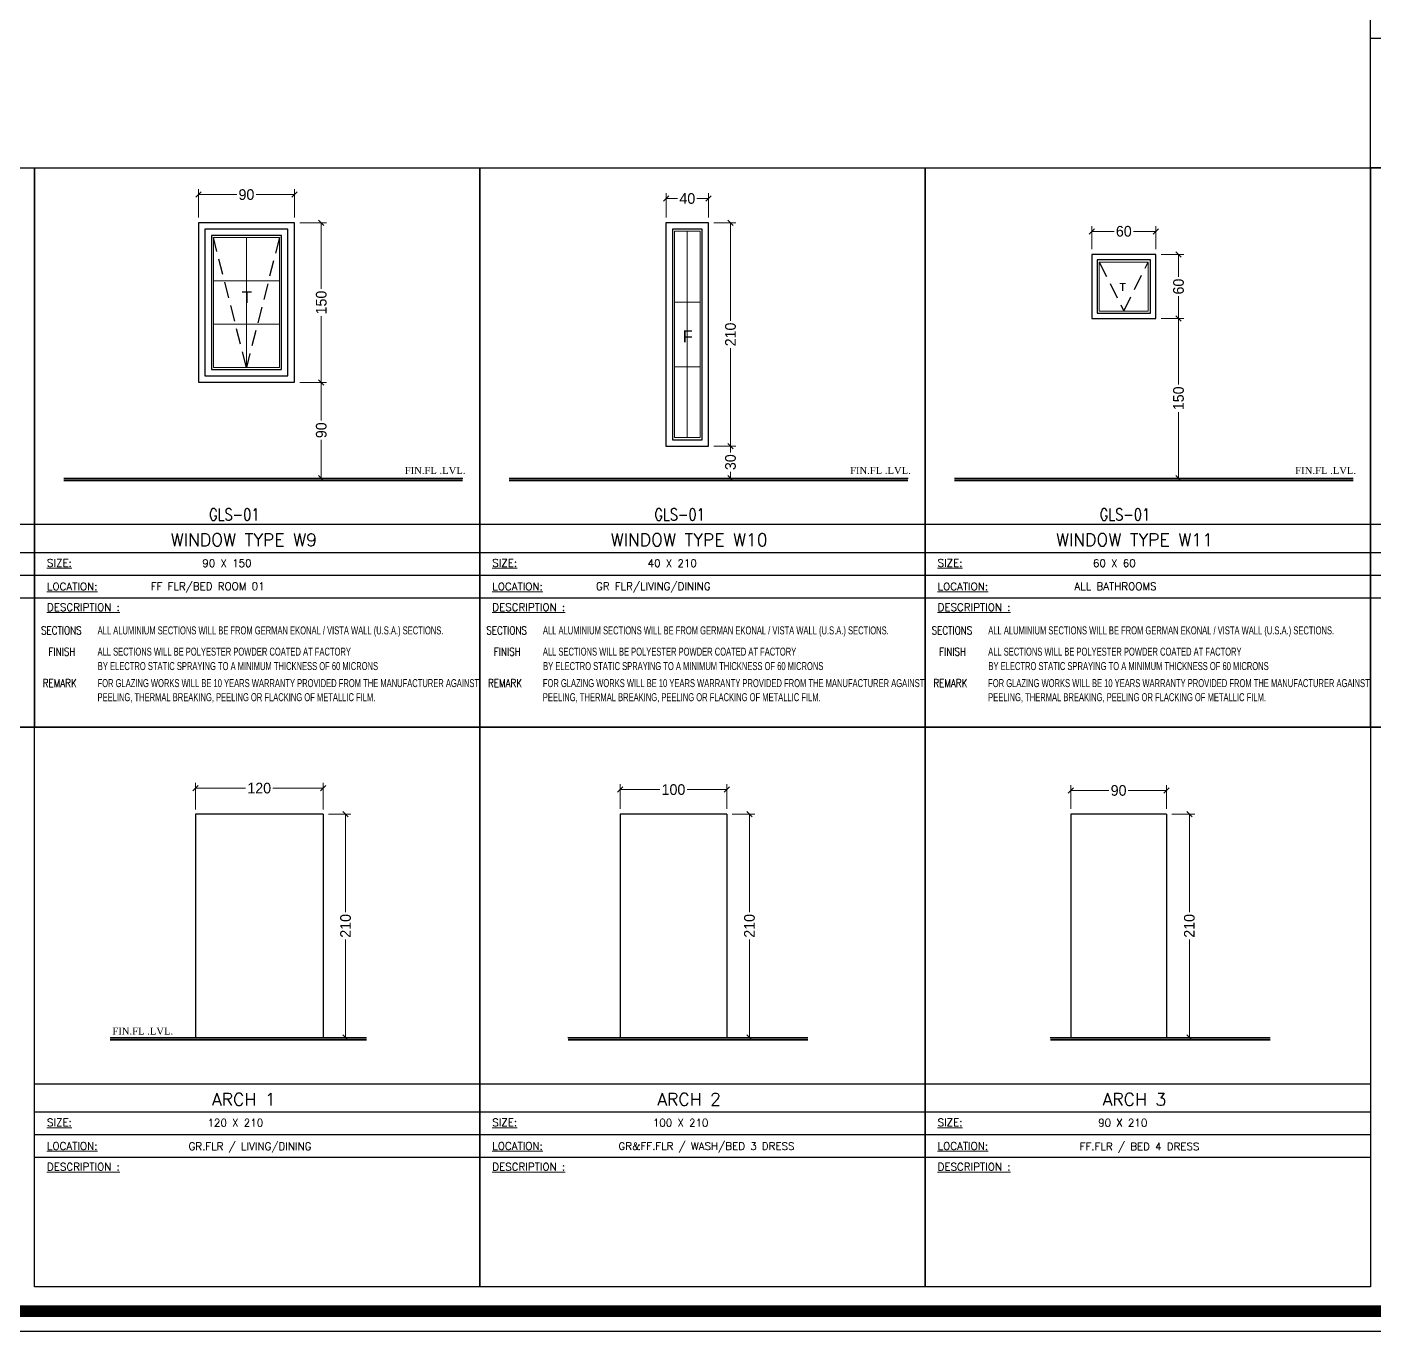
# Model space of a CAD drawing. Header units: centimetres. Extents: x 7997 to 116674, y 1017 to 13844.
# Drawn here: x 86532 to 87797, y 8333 to 9558 of the extents above; entities that cross this region are included whole.
import ezdxf
from ezdxf.enums import TextEntityAlignment as Align

# ---------------------------------------------------------------- set-up
doc = ezdxf.new("R2010")
doc.units = ezdxf.units.CM
doc.header["$LTSCALE"] = 200
doc.header["$PDMODE"] = 2
doc.linetypes.add('A-106-Typical Floor Plan$0$HIDDEN', pattern=[0.375, 0.25, -0.125])
for name, color, linetype in [('ARTIT2', 4, 'Continuous'), ('Border 100x200', 2, 'Continuous'), ('DIM', 11, 'Continuous'), ('S1 WINDOW', 7, 'Continuous'), ('STEP', 7, 'Continuous'), ('WIN', 6, 'Continuous')]:
    doc.layers.add(name, color=color, linetype=linetype)
for name, color, linetype, lineweight in [('D-DIM', 1, 'Continuous', 18), ('HA', 251, 'Continuous', 0), ('HAT', 8, 'Continuous', 9), ('INTERIOR DIM', 3, 'Continuous', 15), ('TEXT', 6, 'Continuous', 18), ('WALL', 3, 'Continuous', 25), ('WINDOWS', 25, 'Continuous', 13)]:
    doc.layers.add(name, color=color, linetype=linetype, lineweight=lineweight)
doc.styles.add('ROMANC', font='romanc')
doc.styles.add('RS7', font='arial.ttf', dxfattribs={"width": 0.7})
doc.styles.get("Standard").update_dxf_attribs({"font": 'arial.ttf'})
doc.styles.add('STYLE1', font='times.ttf')
doc.styles.add('T2', font='')
doc.styles.add('TITL3', font='romanc.shx', dxfattribs={"width": 0.9})
doc.styles.get('T2').set_extended_font_data('Elisia')
doc.dimstyles.new('NORMAL-1', dxfattribs={"dimtxt": 10, "dimasz": 5, "dimexe": 5, "dimexo": 5, "dimgap": 1, "dimtad": 0, "dimdec": 0, "dimdsep": 46, "dimtxsty": 'T2', "dimblk1": 'OBLIQUE', "dimblk2": 'OBLIQUE', "dimsah": 1, "dimcen": 0.09, "dimclrd": 4, "dimclre": 4, "dimclrt": 6, "dimadec": 0, "dimazin": 0, "dimtfac": 1, "dimtdec": 0, "dimtofl": 0, "dimtmove": 1, "dimatfit": 3, "dimldrblk": 'OPEN30', "dimfxl": 0, "dimtolj": 1, "dimtzin": 0, "dimlwd": 5, "dimlwe": 5, "dimarcsym": 0})

# ---------------------------------------------------------------- blocks, each defined once
blk = doc.blocks.new('_OBLIQUE')
at = {"color": 0, "linetype": 'ByBlock'}
blk.add_line((-0.5, -0.5), (0.5, 0.5), dxfattribs=at)
blk = doc.blocks.new('*D655')
at = {"layer": 'Defpoints', "color": 0, "transparency": 16777216}
for p in [(86809.9, 8818.3), (86831, 8818.3), (86809.9, 8608.3)]:
    blk.add_point(p, dxfattribs=at)
at = {"layer": 'WALL', "color": 4, "lineweight": 5, "transparency": 16777216}
for p, q in [((86814.9, 8818.3), (86836, 8818.3)), ((86831, 8818.3), (86831, 8726.2)), ((86831, 8608.3), (86831, 8700.4)), ((86814.9, 8608.3), (86836, 8608.3))]:
    blk.add_line(p, q, dxfattribs=at)
at = {"layer": 'WALL', "color": 4, "lineweight": 5, "transparency": 16777216, "xscale": 5, "yscale": 5, "zscale": 5}
for p, rotation in [((86831, 8818.3), 90), ((86831, 8608.3), 270)]:
    blk.add_blockref('_OBLIQUE', p, dxfattribs=dict(at, rotation=rotation))
at = {"layer": 'WALL', "color": 6, "transparency": 16777216, "insert": (86831, 8713.3), "char_height": 10, "attachment_point": 5, "rotation": 90, "style": 'T2'}
blk.add_mtext('\\A1;210', dxfattribs=at)
blk = doc.blocks.new('_Open30')
at = {"color": 0, "linetype": 'ByBlock', "lineweight": -2}
for p, q in [((-1, 0.27), (0, 0)), ((0, 0), (-1, -0.27)), ((0, 0), (-1, 0))]:
    blk.add_line(p, q, dxfattribs=at)
blk = doc.blocks.new('*D656')
at = {"layer": 'Defpoints', "color": 0, "transparency": 16777216}
for p in [(86689.9, 8842.7), (86689.9, 8817.6), (86809.9, 8817.6)]:
    blk.add_point(p, dxfattribs=at)
at = {"layer": 'WALL', "color": 4, "lineweight": 5, "transparency": 16777216}
for p, q in [((86689.9, 8822.6), (86689.9, 8847.7)), ((86809.9, 8822.6), (86809.9, 8847.7)), ((86689.9, 8842.7), (86737, 8842.7)), ((86809.9, 8842.7), (86762.8, 8842.7))]:
    blk.add_line(p, q, dxfattribs=at)
at = {"layer": 'WALL', "color": 4, "lineweight": 5, "transparency": 16777216, "xscale": 5, "yscale": 5, "zscale": 5, "rotation": 180}
blk.add_blockref('_OBLIQUE', (86689.9, 8842.7), dxfattribs=at)
at = {"layer": 'WALL', "color": 4, "lineweight": 5, "transparency": 16777216, "xscale": 5, "yscale": 5, "zscale": 5}
blk.add_blockref('_OBLIQUE', (86809.9, 8842.7), dxfattribs=at)
at = {"layer": 'WALL', "color": 6, "transparency": 16777216, "insert": (86749.9, 8842.7), "char_height": 10, "attachment_point": 5, "style": 'T2'}
blk.add_mtext('\\A1;120', dxfattribs=at)
blk = doc.blocks.new('*D657')
at = {"layer": 'Defpoints', "color": 0, "transparency": 16777216}
for p in [(87189, 8818.3), (87189, 8608.3), (87210.4, 8608.3)]:
    blk.add_point(p, dxfattribs=at)
at = {"layer": 'WALL', "color": 4, "lineweight": 5, "transparency": 16777216}
for p, q in [((87194, 8818.3), (87215.4, 8818.3)), ((87210.4, 8818.3), (87210.4, 8726.2)), ((87210.4, 8608.3), (87210.4, 8700.4)), ((87194, 8608.3), (87215.4, 8608.3))]:
    blk.add_line(p, q, dxfattribs=at)
at = {"layer": 'WALL', "color": 4, "lineweight": 5, "transparency": 16777216, "xscale": 5, "yscale": 5, "zscale": 5}
for p, rotation in [((87210.4, 8818.3), 90), ((87210.4, 8608.3), 270)]:
    blk.add_blockref('_OBLIQUE', p, dxfattribs=dict(at, rotation=rotation))
at = {"layer": 'WALL', "color": 6, "transparency": 16777216, "insert": (87210.4, 8713.3), "char_height": 10, "attachment_point": 5, "rotation": 90, "style": 'T2'}
blk.add_mtext('\\A1;210', dxfattribs=at)
blk = doc.blocks.new('*D658')
at = {"layer": 'Defpoints', "color": 0, "transparency": 16777216}
for p in [(87089, 8841.3), (87089, 8818.3), (87189, 8818.3)]:
    blk.add_point(p, dxfattribs=at)
at = {"layer": 'WALL', "color": 4, "lineweight": 5, "transparency": 16777216}
for p, q in [((87089, 8823.3), (87089, 8846.3)), ((87189, 8823.3), (87189, 8846.3)), ((87089, 8841.3), (87126.1, 8841.3)), ((87189, 8841.3), (87151.9, 8841.3))]:
    blk.add_line(p, q, dxfattribs=at)
at = {"layer": 'WALL', "color": 4, "lineweight": 5, "transparency": 16777216, "xscale": 5, "yscale": 5, "zscale": 5, "rotation": 180}
blk.add_blockref('_OBLIQUE', (87089, 8841.3), dxfattribs=at)
at = {"layer": 'WALL', "color": 4, "lineweight": 5, "transparency": 16777216, "xscale": 5, "yscale": 5, "zscale": 5}
blk.add_blockref('_OBLIQUE', (87189, 8841.3), dxfattribs=at)
at = {"layer": 'WALL', "color": 6, "transparency": 16777216, "insert": (87139, 8841.3), "char_height": 10, "attachment_point": 5, "style": 'T2'}
blk.add_mtext('\\A1;100', dxfattribs=at)
blk = doc.blocks.new('*D659')
at = {"layer": 'Defpoints', "color": 0, "transparency": 16777216}
for p in [(87602.1, 8818.3), (87602.1, 8608.3), (87623.6, 8608.3)]:
    blk.add_point(p, dxfattribs=at)
at = {"layer": 'WALL', "color": 4, "lineweight": 5, "transparency": 16777216}
for p, q in [((87607.1, 8818.3), (87628.6, 8818.3)), ((87623.6, 8818.3), (87623.6, 8726.2)), ((87623.6, 8608.3), (87623.6, 8700.4)), ((87607.1, 8608.3), (87628.6, 8608.3))]:
    blk.add_line(p, q, dxfattribs=at)
at = {"layer": 'WALL', "color": 4, "lineweight": 5, "transparency": 16777216, "xscale": 5, "yscale": 5, "zscale": 5}
for p, rotation in [((87623.6, 8818.3), 90), ((87623.6, 8608.3), 270)]:
    blk.add_blockref('_OBLIQUE', p, dxfattribs=dict(at, rotation=rotation))
at = {"layer": 'WALL', "color": 6, "transparency": 16777216, "insert": (87623.6, 8713.3), "char_height": 10, "attachment_point": 5, "rotation": 90, "style": 'T2'}
blk.add_mtext('\\A1;210', dxfattribs=at)
blk = doc.blocks.new('*D660')
at = {"layer": 'Defpoints', "color": 0, "transparency": 16777216}
for p in [(87512.1, 8840.5), (87512.1, 8818.3), (87602.1, 8818.3)]:
    blk.add_point(p, dxfattribs=at)
at = {"layer": 'WALL', "color": 4, "lineweight": 5, "transparency": 16777216}
for p, q in [((87512.1, 8823.3), (87512.1, 8845.5)), ((87602.1, 8823.3), (87602.1, 8845.5)), ((87512.1, 8840.5), (87548, 8840.5)), ((87602.1, 8840.5), (87566.2, 8840.5))]:
    blk.add_line(p, q, dxfattribs=at)
at = {"layer": 'WALL', "color": 4, "lineweight": 5, "transparency": 16777216, "xscale": 5, "yscale": 5, "zscale": 5, "rotation": 180}
blk.add_blockref('_OBLIQUE', (87512.1, 8840.5), dxfattribs=at)
at = {"layer": 'WALL', "color": 4, "lineweight": 5, "transparency": 16777216, "xscale": 5, "yscale": 5, "zscale": 5}
blk.add_blockref('_OBLIQUE', (87602.1, 8840.5), dxfattribs=at)
at = {"layer": 'WALL', "color": 6, "transparency": 16777216, "insert": (87557.1, 8840.5), "char_height": 10, "attachment_point": 5, "style": 'T2'}
blk.add_mtext('\\A1;90', dxfattribs=at)
blk = doc.blocks.new('*D729')
at = {"layer": 'D-DIM', "color": 4, "lineweight": 5, "transparency": 16777216}
for p, q in [((87532, 9349), (87532, 9370.9)), ((87532, 9365.9), (87552.9, 9365.9)), ((87592, 9365.9), (87571.1, 9365.9)), ((87592, 9349), (87592, 9370.9))]:
    blk.add_line(p, q, dxfattribs=at)
at = {"layer": 'Defpoints', "color": 0, "transparency": 16777216}
for p in [(87532, 9365.9), (87532, 9344), (87592, 9344)]:
    blk.add_point(p, dxfattribs=at)
at = {"layer": 'D-DIM', "color": 4, "lineweight": 5, "transparency": 16777216, "xscale": 5, "yscale": 5, "zscale": 5, "rotation": 180}
blk.add_blockref('_OBLIQUE', (87532, 9365.9), dxfattribs=at)
at = {"layer": 'D-DIM', "color": 4, "lineweight": 5, "transparency": 16777216, "xscale": 5, "yscale": 5, "zscale": 5}
blk.add_blockref('_OBLIQUE', (87592, 9365.9), dxfattribs=at)
at = {"layer": 'D-DIM', "color": 6, "transparency": 16777216, "insert": (87562, 9365.9), "char_height": 10, "attachment_point": 5, "style": 'T2'}
blk.add_mtext('\\A1;60', dxfattribs=at)
blk = doc.blocks.new('*D730')
at = {"layer": 'D-DIM', "color": 4, "lineweight": 5, "transparency": 16777216}
for p, q in [((87597, 9344), (87618.4, 9344)), ((87613.4, 9344), (87613.4, 9323.1)), ((87613.4, 9284), (87613.4, 9304.9)), ((87597, 9284), (87618.4, 9284))]:
    blk.add_line(p, q, dxfattribs=at)
at = {"layer": 'Defpoints', "color": 0, "transparency": 16777216}
for p in [(87592, 9344), (87613.4, 9344), (87592, 9284)]:
    blk.add_point(p, dxfattribs=at)
at = {"layer": 'D-DIM', "color": 4, "lineweight": 5, "transparency": 16777216, "xscale": 5, "yscale": 5, "zscale": 5}
for p, rotation in [((87613.4, 9344), 90), ((87613.4, 9284), 270)]:
    blk.add_blockref('_OBLIQUE', p, dxfattribs=dict(at, rotation=rotation))
at = {"layer": 'D-DIM', "color": 6, "transparency": 16777216, "insert": (87613.4, 9314), "char_height": 10, "attachment_point": 5, "rotation": 90, "style": 'T2'}
blk.add_mtext('\\A1;60', dxfattribs=at)
blk = doc.blocks.new('*D731')
at = {"layer": 'D-DIM', "color": 4, "lineweight": 5, "transparency": 16777216}
for p, q in [((87597, 9284), (87618.4, 9284)), ((87613.4, 9284), (87613.4, 9221.9)), ((87613.4, 9134), (87613.4, 9196.1)), ((87597, 9134), (87618.4, 9134))]:
    blk.add_line(p, q, dxfattribs=at)
at = {"layer": 'Defpoints', "color": 0, "transparency": 16777216}
for p in [(87592, 9284), (87592, 9134), (87613.4, 9134)]:
    blk.add_point(p, dxfattribs=at)
at = {"layer": 'D-DIM', "color": 4, "lineweight": 5, "transparency": 16777216, "xscale": 5, "yscale": 5, "zscale": 5}
for p, rotation in [((87613.4, 9284), 90), ((87613.4, 9134), 270)]:
    blk.add_blockref('_OBLIQUE', p, dxfattribs=dict(at, rotation=rotation))
at = {"layer": 'D-DIM', "color": 6, "transparency": 16777216, "insert": (87613.4, 9209), "char_height": 10, "attachment_point": 5, "rotation": 90, "style": 'T2'}
blk.add_mtext('\\A1;150', dxfattribs=at)
blk = doc.blocks.new('*D780')
at = {"layer": 'Defpoints', "color": 0, "ltscale": 150, "transparency": 16777216}
for p in [(86782.9, 9374), (86808.2, 9374), (86782.9, 9224)]:
    blk.add_point(p, dxfattribs=at)
at = {"layer": 'DIM', "color": 4, "lineweight": 5, "ltscale": 150, "transparency": 16777216}
for p, q in [((86787.9, 9374), (86813.2, 9374)), ((86808.2, 9374), (86808.2, 9311.9)), ((86808.2, 9224), (86808.2, 9286.1)), ((86787.9, 9224), (86813.2, 9224))]:
    blk.add_line(p, q, dxfattribs=at)
at = {"layer": 'DIM', "color": 4, "lineweight": 5, "ltscale": 150, "transparency": 16777216, "xscale": 5, "yscale": 5, "zscale": 5}
for p, rotation in [((86808.2, 9374), 90), ((86808.2, 9224), 270)]:
    blk.add_blockref('_OBLIQUE', p, dxfattribs=dict(at, rotation=rotation))
at = {"layer": 'DIM', "color": 6, "ltscale": 150, "transparency": 16777216, "insert": (86808.2, 9299), "char_height": 10, "attachment_point": 5, "rotation": 90, "style": 'T2'}
blk.add_mtext('\\A1;150', dxfattribs=at)
blk = doc.blocks.new('*D781')
at = {"layer": 'Defpoints', "color": 0, "ltscale": 150, "transparency": 16777216}
for p in [(86782.9, 9224), (86782.9, 9134), (86808.2, 9134)]:
    blk.add_point(p, dxfattribs=at)
at = {"layer": 'DIM', "color": 4, "lineweight": 5, "ltscale": 150, "transparency": 16777216}
for p, q in [((86787.9, 9224), (86813.2, 9224)), ((86808.2, 9224), (86808.2, 9188.1)), ((86808.2, 9134), (86808.2, 9169.9)), ((86787.9, 9134), (86813.2, 9134))]:
    blk.add_line(p, q, dxfattribs=at)
at = {"layer": 'DIM', "color": 4, "lineweight": 5, "ltscale": 150, "transparency": 16777216, "xscale": 5, "yscale": 5, "zscale": 5}
for p, rotation in [((86808.2, 9224), 90), ((86808.2, 9134), 270)]:
    blk.add_blockref('_OBLIQUE', p, dxfattribs=dict(at, rotation=rotation))
at = {"layer": 'DIM', "color": 6, "ltscale": 150, "transparency": 16777216, "insert": (86808.2, 9179), "char_height": 10, "attachment_point": 5, "rotation": 90, "style": 'T2'}
blk.add_mtext('\\A1;90', dxfattribs=at)
blk = doc.blocks.new('*D782')
at = {"layer": 'Defpoints', "color": 0, "ltscale": 150, "transparency": 16777216}
for p in [(86692.9, 9400.4), (86692.9, 9374), (86782.9, 9374)]:
    blk.add_point(p, dxfattribs=at)
at = {"layer": 'DIM', "color": 4, "lineweight": 5, "ltscale": 150, "transparency": 16777216}
for p, q in [((86692.9, 9379), (86692.9, 9405.4)), ((86782.9, 9379), (86782.9, 9405.4)), ((86692.9, 9400.4), (86728.8, 9400.4)), ((86782.9, 9400.4), (86747, 9400.4))]:
    blk.add_line(p, q, dxfattribs=at)
at = {"layer": 'DIM', "color": 4, "lineweight": 5, "ltscale": 150, "transparency": 16777216, "xscale": 5, "yscale": 5, "zscale": 5, "rotation": 180}
blk.add_blockref('_OBLIQUE', (86692.9, 9400.4), dxfattribs=at)
at = {"layer": 'DIM', "color": 4, "lineweight": 5, "ltscale": 150, "transparency": 16777216, "xscale": 5, "yscale": 5, "zscale": 5}
blk.add_blockref('_OBLIQUE', (86782.9, 9400.4), dxfattribs=at)
at = {"layer": 'DIM', "color": 6, "ltscale": 150, "transparency": 16777216, "insert": (86737.9, 9400.4), "char_height": 10, "attachment_point": 5, "style": 'T2'}
blk.add_mtext('\\A1;90', dxfattribs=at)
blk = doc.blocks.new('*D783')
at = {"layer": 'Defpoints', "color": 0, "ltscale": 150, "transparency": 16777216}
for p in [(87172, 9374), (87192.6, 9374), (87172, 9164)]:
    blk.add_point(p, dxfattribs=at)
at = {"layer": 'DIM', "color": 4, "lineweight": 5, "ltscale": 150, "transparency": 16777216}
for p, q in [((87177, 9374), (87197.6, 9374)), ((87192.6, 9374), (87192.6, 9281.9)), ((87192.6, 9164), (87192.6, 9256.1)), ((87177, 9164), (87197.6, 9164))]:
    blk.add_line(p, q, dxfattribs=at)
at = {"layer": 'DIM', "color": 4, "lineweight": 5, "ltscale": 150, "transparency": 16777216, "xscale": 5, "yscale": 5, "zscale": 5}
for p, rotation in [((87192.6, 9374), 90), ((87192.6, 9164), 270)]:
    blk.add_blockref('_OBLIQUE', p, dxfattribs=dict(at, rotation=rotation))
at = {"layer": 'DIM', "color": 6, "ltscale": 150, "transparency": 16777216, "insert": (87192.6, 9269), "char_height": 10, "attachment_point": 5, "rotation": 90, "style": 'T2'}
blk.add_mtext('\\A1;210', dxfattribs=at)
blk = doc.blocks.new('*D784')
at = {"layer": 'Defpoints', "color": 0, "ltscale": 150, "transparency": 16777216}
for p in [(87172, 9164), (87172, 9134), (87192.6, 9134)]:
    blk.add_point(p, dxfattribs=at)
at = {"layer": 'DIM', "color": 4, "lineweight": 5, "ltscale": 150, "transparency": 16777216}
for p, q in [((87177, 9164), (87197.6, 9164)), ((87192.6, 9164), (87192.6, 9158.1)), ((87192.6, 9134), (87192.6, 9139.9)), ((87177, 9134), (87197.6, 9134))]:
    blk.add_line(p, q, dxfattribs=at)
at = {"layer": 'DIM', "color": 4, "lineweight": 5, "ltscale": 150, "transparency": 16777216, "xscale": 5, "yscale": 5, "zscale": 5}
for p, rotation in [((87192.6, 9164), 90), ((87192.6, 9134), 270)]:
    blk.add_blockref('_OBLIQUE', p, dxfattribs=dict(at, rotation=rotation))
at = {"layer": 'DIM', "color": 6, "ltscale": 150, "transparency": 16777216, "insert": (87192.6, 9149), "char_height": 10, "attachment_point": 5, "rotation": 90, "style": 'T2'}
blk.add_mtext('\\A1;30', dxfattribs=at)
blk = doc.blocks.new('*D785')
at = {"layer": 'Defpoints', "color": 0, "ltscale": 150, "transparency": 16777216}
for p in [(87132, 9396.7), (87132, 9374), (87172, 9374)]:
    blk.add_point(p, dxfattribs=at)
at = {"layer": 'DIM', "color": 4, "lineweight": 5, "ltscale": 150, "transparency": 16777216}
for p, q in [((87132, 9379), (87132, 9401.7)), ((87172, 9379), (87172, 9401.7)), ((87132, 9396.7), (87142.9, 9396.7)), ((87172, 9396.7), (87161, 9396.7))]:
    blk.add_line(p, q, dxfattribs=at)
at = {"layer": 'DIM', "color": 4, "lineweight": 5, "ltscale": 150, "transparency": 16777216, "xscale": 5, "yscale": 5, "zscale": 5, "rotation": 180}
blk.add_blockref('_OBLIQUE', (87132, 9396.7), dxfattribs=at)
at = {"layer": 'DIM', "color": 4, "lineweight": 5, "ltscale": 150, "transparency": 16777216, "xscale": 5, "yscale": 5, "zscale": 5}
blk.add_blockref('_OBLIQUE', (87172, 9396.7), dxfattribs=at)
at = {"layer": 'DIM', "color": 6, "ltscale": 150, "transparency": 16777216, "insert": (87152, 9396.7), "char_height": 10, "attachment_point": 5, "style": 'T2'}
blk.add_mtext('\\A1;40', dxfattribs=at)
blk = doc.blocks.new('08-TITLE SHEET-selattin', base_point=(45714.8, -203081.4))
at = {"color": 0}
blk.add_lwpolyline([(51244.8, -203081.4), (45714.8, -203081.4), (45714.8, -206921.4), (51244.8, -206921.4)], close=True, dxfattribs=at)
at = {"color": 0, "linetype": 'ByBlock', "const_width": 17}
blk.add_lwpolyline([(45744.3, -206891.9), (51215.3, -206891.9), (51215.3, -203110.8), (45744.3, -203110.8)], close=True, dxfattribs=at)
at = {"layer": 'HA', "ltscale": 1.2}
blk.add_lwpolyline([(45714.8, -203081.4), (51244.8, -203081.4), (51244.8, -206921.4), (45714.8, -206921.4)], close=True, dxfattribs=at)

msp = doc.modelspace()

# ---------------------------------------------------------------- linework, layer by layer
at = {"linetype": 'Continuous'}
msp.add_lwpolyline([(85631.6082, 8332.5623), (89144.7737, 8332.5623), (89144.7737, 10772.0841), (85631.6082, 10772.0841)], close=True, dxfattribs=at)
at = {"layer": 'Border 100x200', "ltscale": 150}
for p, q in [((86809.9439, 8818.3076), (86689.9439, 8818.3076)), ((87188.988, 8818.3076), (87088.988, 8818.3076)), ((87602.1357, 8818.3076), (87512.1357, 8818.3076))]:
    msp.add_line(p, q, dxfattribs=at)
at = {"layer": 'DIM'}
for points in [[(87793.5697, 10112.2897), (88211.8464, 10112.2897), (88211.8464, 9425.7264), (87793.5697, 9425.7264)], [(86120.463, 9425.7264), (86538.7397, 9425.7264), (86538.7397, 8899.9998), (86120.463, 8899.9998)], [(86538.7397, 9425.7264), (86957.0164, 9425.7264), (86957.0164, 8899.9998), (86538.7397, 8899.9998)], [(86957.0164, 9425.7264), (87375.2931, 9425.7264), (87375.2931, 8899.9998), (86957.0164, 8899.9998)], [(87375.2931, 9425.7264), (87793.5697, 9425.7264), (87793.5697, 8899.9998), (87375.2931, 8899.9998)], [(87793.5697, 9425.7264), (88211.8464, 9425.7264), (88211.8464, 8899.9998), (87793.5697, 8899.9998)], [(86538.7397, 8899.9998), (86957.0164, 8899.9998), (86957.0164, 8374.2732), (86538.7397, 8374.2732)], [(86957.0164, 8899.9998), (87375.2931, 8899.9998), (87375.2931, 8374.2732), (86957.0164, 8374.2732)], [(87375.2931, 8899.9998), (87793.5697, 8899.9998), (87793.5697, 8374.2732), (87375.2931, 8374.2732)]]:
    msp.add_lwpolyline(points, close=True, dxfattribs=at)
at = {"layer": 'HAT', "ltscale": 150}
for p, q in [((87151.9506, 9172.0343), (87151.9506, 9366.0343)), ((86737.9176, 9360.0343), (86737.9176, 9238.0343)), ((86706.9176, 9319.3676), (86768.9176, 9319.3676)), ((87139.9506, 9299.3676), (87163.9506, 9299.3676)), ((86706.9176, 9278.7009), (86768.9176, 9278.7009)), ((87139.9506, 9238.7009), (87163.9506, 9238.7009))]:
    msp.add_line(p, q, dxfattribs=at)
at = {"layer": 'HAT'}
for points in [[(87163.9506, 9366.0343), (87139.9506, 9366.0343), (87139.9506, 9172.0343), (87163.9506, 9172.0343)], [(87538.9751, 9291.0343), (87584.9751, 9291.0343), (87584.9751, 9337.0343), (87538.9751, 9337.0343)]]:
    msp.add_lwpolyline(points, close=True, dxfattribs=at)
at = {"layer": 'HAT', "ltscale": 150}
msp.add_lwpolyline([(86768.9176, 9360.0343), (86706.9176, 9360.0343), (86706.9176, 9238.0343), (86768.9176, 9238.0343)], close=True, dxfattribs=at)
at = {"layer": 'S1 WINDOW'}
for points in [[(86566.3236, 9134.0343), (86941.0243, 9134.0343)], [(86984.6003, 9134.0343), (87359.301, 9134.0343)], [(87402.877, 9134.0343), (87777.5776, 9134.0343)], [(86609.8793, 8608.3076), (86850.6739, 8608.3076)], [(87039.9204, 8608.3076), (87265.2082, 8608.3076)], [(87492.8322, 8608.3076), (87699.535, 8608.3076)]]:
    msp.add_lwpolyline(points, dxfattribs=at)
at = {"layer": 'STEP', "const_width": 2}
for points in [[(86566.3236, 9132.0343), (86941.0243, 9132.0343)], [(86984.6003, 9132.0343), (87359.301, 9132.0343)], [(87402.877, 9132.0343), (87777.5776, 9132.0343)], [(86609.8793, 8606.3076), (86850.6739, 8606.3076)], [(87039.9204, 8606.3076), (87265.2082, 8606.3076)], [(87492.8322, 8606.3076), (87699.535, 8606.3076)]]:
    msp.add_lwpolyline(points, dxfattribs=at)
at = {"layer": 'WALL'}
for p, q in [((86689.9439, 8818.3076), (86689.9439, 8608.3076)), ((86809.9439, 8818.3076), (86809.9439, 8608.3076)), ((87088.988, 8818.3076), (87088.988, 8608.3076)), ((87188.988, 8818.3076), (87188.988, 8608.3076)), ((87512.1357, 8818.3076), (87512.1357, 8608.3076)), ((87602.1357, 8818.3076), (87602.1357, 8608.3076))]:
    msp.add_line(p, q, dxfattribs=at)
at = {"layer": 'WALL', "ltscale": 150}
for points in [[(86782.9176, 9374.0343), (86692.9176, 9374.0343), (86692.9176, 9224.0343), (86782.9176, 9224.0343)], [(87171.9506, 9374.0343), (87131.9506, 9374.0343), (87131.9506, 9164.0343), (87171.9506, 9164.0343)]]:
    msp.add_lwpolyline(points, close=True, dxfattribs=at)
at = {"layer": 'WALL', "color": 8, "linetype": 'A-106-Typical Floor Plan$0$HIDDEN', "ltscale": 0.3}
for points in [[(86768.9176, 9360.0343), (86737.9176, 9238.0343), (86706.9176, 9360.0343)], [(87538.9751, 9337.0343), (87561.9751, 9291.0343), (87584.9751, 9337.0343)]]:
    msp.add_lwpolyline(points, dxfattribs=at)
at = {"layer": 'WALL'}
msp.add_lwpolyline([(87531.9751, 9284.0343), (87591.9751, 9284.0343), (87591.9751, 9344.0343), (87531.9751, 9344.0343)], close=True, dxfattribs=at)
at = {"layer": 'WIN'}
for p, q in [((87793.5697, 9547.3292), (88211.8464, 9547.3292)), ((86120.463, 9090.7171), (86538.7397, 9090.7171)), ((86538.7397, 9090.7171), (86957.0164, 9090.7171)), ((86957.0164, 9090.7171), (87375.2931, 9090.7171)), ((87375.2931, 9090.7171), (87793.5697, 9090.7171)), ((87793.5697, 9090.7171), (88211.8464, 9090.7171)), ((86120.463, 9064.1609), (86538.7397, 9064.1609)), ((86538.7397, 9064.1609), (86957.0164, 9064.1609)), ((86957.0164, 9064.1609), (87375.2931, 9064.1609)), ((87375.2931, 9064.1609), (87793.5697, 9064.1609)), ((87793.5697, 9064.1609), (88211.8464, 9064.1609)), ((86120.463, 9042.8817), (86538.7397, 9042.8817)), ((86538.7397, 9042.8817), (86957.0164, 9042.8817)), ((86957.0164, 9042.8817), (87375.2931, 9042.8817)), ((87375.2931, 9042.8817), (87793.5697, 9042.8817)), ((87793.5697, 9042.8817), (88211.8464, 9042.8817)), ((86120.463, 9021.6026), (86538.7397, 9021.6026)), ((86538.7397, 9021.6026), (86957.0164, 9021.6026)), ((86957.0164, 9021.6026), (87375.2931, 9021.6026)), ((87375.2931, 9021.6026), (87793.5697, 9021.6026)), ((87793.5697, 9021.6026), (88211.8464, 9021.6026)), ((86120.463, 8899.9998), (86538.7397, 8899.9998)), ((86538.7397, 8899.9998), (86957.0164, 8899.9998)), ((86957.0164, 8899.9998), (87375.2931, 8899.9998)), ((87375.2931, 8899.9998), (87793.5697, 8899.9998)), ((87793.5697, 8899.9998), (88211.8464, 8899.9998)), ((86538.7397, 8564.9904), (86957.0164, 8564.9904)), ((86957.0164, 8564.9904), (87375.2931, 8564.9904)), ((87375.2931, 8564.9904), (87793.5697, 8564.9904)), ((86538.7397, 8538.4343), (86957.0164, 8538.4343)), ((86957.0164, 8538.4343), (87375.2931, 8538.4343)), ((87375.2931, 8538.4343), (87793.5697, 8538.4343)), ((86538.7397, 8517.1551), (86957.0164, 8517.1551)), ((86957.0164, 8517.1551), (87375.2931, 8517.1551)), ((87375.2931, 8517.1551), (87793.5697, 8517.1551)), ((86538.7397, 8495.8759), (86957.0164, 8495.8759)), ((86957.0164, 8495.8759), (87375.2931, 8495.8759)), ((87375.2931, 8495.8759), (87793.5697, 8495.8759))]:
    msp.add_line(p, q, dxfattribs=at)
at = {"layer": 'WIN', "ltscale": 150}
for points in [[(86776.9176, 9368.0343), (86698.9176, 9368.0343), (86698.9176, 9230.0343), (86776.9176, 9230.0343)], [(87165.9506, 9368.0343), (87137.9506, 9368.0343), (87137.9506, 9170.0343), (87165.9506, 9170.0343)], [(86770.9176, 9362.0343), (86704.9176, 9362.0343), (86704.9176, 9236.0343), (86770.9176, 9236.0343)]]:
    msp.add_lwpolyline(points, close=True, dxfattribs=at)
at = {"layer": 'WIN'}
msp.add_lwpolyline([(87536.9751, 9289.0343), (87586.9751, 9289.0343), (87586.9751, 9339.0343), (87536.9751, 9339.0343)], close=True, dxfattribs=at)

# ---------------------------------------------------------------- block references
at = {"layer": 'DIM', "color": 0, "linetype": 'Continuous', "xscale": 0.6352921386949376, "yscale": 0.6352921386949376, "zscale": 0.6352921386949376}
msp.add_blockref('08-TITLE SHEET-selattin', (85631.6082, 10772.0841), dxfattribs=at)

# ---------------------------------------------------------------- texts
at = {"layer": 'ARTIT2', "style": 'TITL3', "width": 0.8}
for p in [(86702.8274, 9094.3328), (87121.1041, 9094.3328), (87539.3808, 9094.3328)]:
    msp.add_text('GLS-01', height=11.11111, dxfattribs=at).set_placement(p)
at = {"layer": 'INTERIOR DIM', "color": 6, "style": 'ROMANC'}
for s, height, p in [('WINDOW TYPE W9', 11.821758, (86735.4098, 9070.1321)), ('WINDOW TYPE W10', 11.821758, (87153.6865, 9070.1321)), ('WINDOW TYPE W11', 11.821758, (87571.9632, 9070.1321)), ('ARCH 1', 11.82176, (86735.4098, 8544.4055)), ('ARCH 2', 11.82176, (87153.6865, 8544.4055)), ('ARCH 3', 11.82176, (87571.9632, 8544.4055))]:
    msp.add_text(s, height=height, dxfattribs=at).set_placement(p, align=Align.CENTER)
for s, height, p in [('90 X 150', 7.09305, (86696.4748, 9050.4887)), ('40 X 210', 7.09305, (87114.7515, 9050.4887)), ('60 X 60', 7.09305, (87533.0282, 9050.4887)), ('FF FLR/BED ROOM 01', 7.093055, (86647.986, 9028.8405)), ('GR FLR/LIVING/DINING', 7.093055, (87066.2626, 9028.8405)), ('ALL BATHROOMS', 7.093055, (87515.5999, 9028.8405)), ('120 X 210', 7.09305, (86701.3384, 8524.762)), ('100 X 210', 7.09305, (87119.6151, 8524.762)), ('90 X 210', 7.09305, (87537.8918, 8524.762))]:
    msp.add_text(s, height=height, dxfattribs=at).set_placement(p)
at = {"layer": 'INTERIOR DIM', "color": 6, "style": 'RS7', "width": 0.65}
for s, height, p in [('ALL ALUMINIUM SECTIONS WILL BE FROM GERMAN EKONAL / VISTA WALL (U.S.A.) SECTIONS.', 7.518216, (86598.1236, 8987.1813)), ('ALL ALUMINIUM SECTIONS WILL BE FROM GERMAN EKONAL / VISTA WALL (U.S.A.) SECTIONS.', 7.518216, (87016.4003, 8987.1813)), ('ALL ALUMINIUM SECTIONS WILL BE FROM GERMAN EKONAL / VISTA WALL (U.S.A.) SECTIONS.', 7.518216, (87434.677, 8987.1813)), ('ALL SECTIONS WILL BE POLYESTER POWDER COATED AT FACTORY', 7.518216, (86598.0417, 8967.2144)), ('ALL SECTIONS WILL BE POLYESTER POWDER COATED AT FACTORY', 7.518216, (87016.3184, 8967.2144)), ('ALL SECTIONS WILL BE POLYESTER POWDER COATED AT FACTORY', 7.518216, (87434.5951, 8967.2144)), ('BY ELECTRO STATIC SPRAYING TO A MINIMUM THICKNESS OF 60 MICRONS', 7.518216, (86598.3077, 8953.6544)), ('BY ELECTRO STATIC SPRAYING TO A MINIMUM THICKNESS OF 60 MICRONS', 7.518216, (87016.5844, 8953.6544)), ('BY ELECTRO STATIC SPRAYING TO A MINIMUM THICKNESS OF 60 MICRONS', 7.518216, (87434.8611, 8953.6544)), ('FOR GLAZING WORKS WILL BE 10 YEARS WARRANTY PROVIDED FROM THE MANUFACTURER AGAINST ', 7.518216, (86598.0417, 8937.652)), ('FOR GLAZING WORKS WILL BE 10 YEARS WARRANTY PROVIDED FROM THE MANUFACTURER AGAINST ', 7.518216, (87016.3184, 8937.652)), ('FOR GLAZING WORKS WILL BE 10 YEARS WARRANTY PROVIDED FROM THE MANUFACTURER AGAINST ', 7.518216, (87434.5951, 8937.652)), ('PEELING, THERMAL BREAKING, PEELING OR FLACKING OF METALLIC FILM.', 7.520469, (86598.0058, 8924.4173)), ('PEELING, THERMAL BREAKING, PEELING OR FLACKING OF METALLIC FILM.', 7.520469, (87016.2824, 8924.4173)), ('PEELING, THERMAL BREAKING, PEELING OR FLACKING OF METALLIC FILM.', 7.520469, (87434.5591, 8924.4173))]:
    msp.add_text(s, height=height, dxfattribs=at).set_placement(p)
at = {"layer": 'INTERIOR DIM', "color": 6, "style": 'ROMANC'}
for s, p in [('GR.FLR / LIVING/DINING', (86741.2469, 8506.185)), ('GR&FF.FLR / WASH/BED 3 DRESS', (87169.9991, 8506.3518)), ('FF.FLR / BED 4 DRESS', (87576.8002, 8506.0281))]:
    msp.add_text(s, height=7.093055, dxfattribs=at).set_placement(p, align=Align.MIDDLE_CENTER)
at = {"layer": 'TEXT'}
for s, height, p in [('T', 7.5, (87560.9256, 9309.8038)), ('T', 11.25, (86738.2523, 9298.423)), ('F', 11.25, (87152.3661, 9261.581))]:
    msp.add_text(s, height=height, dxfattribs=at).set_placement(p, align=Align.CENTER)
at = {"layer": 'TEXT', "style": 'STYLE1'}
for p in [(86915.0751, 9141.2465), (87333.3517, 9141.2465), (87751.6284, 9141.2465), (86640.5063, 8614.4666)]:
    msp.add_text('FIN.FL .LVL.', height=6.60813, dxfattribs=at).set_placement(p, align=Align.MIDDLE_CENTER)
at = {"layer": 'WIN', "color": 3, "style": 'ROMANC', "width": 0.8}
for s, p in [('SECTIONS', (86544.9349, 8987.1813)), ('SECTIONS', (86963.2115, 8987.1813)), ('SECTIONS', (87381.4882, 8987.1813)), ('FINISH ', (86551.986, 8967.1743)), ('FINISH ', (86970.2627, 8967.1743)), ('FINISH ', (87388.5394, 8967.1743)), ('REMARK', (86546.5357, 8937.652)), ('REMARK', (86964.8124, 8937.652)), ('REMARK', (87383.0891, 8937.652))]:
    msp.add_text(s, height=7.51822, dxfattribs=at).set_placement(p)
at = {"layer": 'WINDOWS', "linetype": 'Continuous', "style": 'ROMANC'}
for s, height, p in [('%%uSIZE:', 7.09305, (86550.5416, 9050.7904)), ('%%uSIZE:', 7.09305, (86968.8183, 9050.7904)), ('%%uSIZE:', 7.09305, (87387.095, 9050.7904)), ('%%uLOCATION:', 7.093055, (86550.5416, 9028.6157)), ('%%uLOCATION:', 7.093055, (86968.8183, 9028.6157)), ('%%uLOCATION:', 7.093055, (87387.095, 9028.6157)), ('%%uDESCRIPTION :', 7.093055, (86550.5416, 9009.1395)), ('%%uDESCRIPTION :', 7.093055, (86968.8183, 9009.1395)), ('%%uDESCRIPTION :', 7.093055, (87387.095, 9009.1395)), ('%%uSIZE:', 7.09305, (86550.5416, 8525.0637)), ('%%uSIZE:', 7.09305, (86968.8183, 8525.0637)), ('%%uSIZE:', 7.09305, (87387.095, 8525.0637)), ('%%uLOCATION:', 7.093055, (86550.5416, 8502.8891)), ('%%uLOCATION:', 7.093055, (86968.8183, 8502.8891)), ('%%uLOCATION:', 7.093055, (87387.095, 8502.8891)), ('%%uDESCRIPTION :', 7.093055, (86550.5416, 8483.4129)), ('%%uDESCRIPTION :', 7.093055, (86968.8183, 8483.4129)), ('%%uDESCRIPTION :', 7.093055, (87387.095, 8483.4129))]:
    msp.add_text(s, height=height, dxfattribs=at).set_placement(p)

# ---------------------------------------------------------------- dimensions: what is measured, and where the dimension line sits
at = {"layer": 'D-DIM'}
dim = msp.add_linear_dim(base=(87531.9751, 9365.8688), p1=(87591.9751, 9344.0343), p2=(87531.9751, 9344.0343), dimstyle='NORMAL-1', dxfattribs=at)
dim.commit()
dim.dimension.update_dxf_attribs({"geometry": '*D729', "text_midpoint": (87561.9751, 9365.8688)})
for base, p2, picture, middle in [((87613.4019, 9344.0343), (87591.9751, 9344.0343), '*D730', (87613.4019, 9314.0343)), ((87613.4019, 9134.0343), (87591.9751, 9134.0343), '*D731', (87613.4019, 9209.0343))]:
    dim = msp.add_linear_dim(base=base, p1=(87591.9751, 9284.0343), p2=p2, angle=90, dimstyle='NORMAL-1', dxfattribs=at)
    dim.commit()
    dim.dimension.update_dxf_attribs({"geometry": picture, "text_midpoint": middle})
at = {"layer": 'DIM', "ltscale": 150}
for base, p1, p2, picture, middle in [((86692.9176, 9400.3764), (86782.9176, 9374.0343), (86692.9176, 9374.0343), '*D782', (86737.9176, 9400.3764)), ((87131.9506, 9396.7344), (87171.9506, 9374.0343), (87131.9506, 9374.0343), '*D785', (87151.9506, 9396.7344))]:
    dim = msp.add_linear_dim(base=base, p1=p1, p2=p2, dimstyle='NORMAL-1', dxfattribs=at)
    dim.commit()
    dim.dimension.update_dxf_attribs({"geometry": picture, "text_midpoint": middle})
for base, p1, p2, picture, middle in [((86808.1636, 9374.0343), (86782.9176, 9224.0343), (86782.9176, 9374.0343), '*D780', (86808.1636, 9299.0343)), ((87192.5836, 9374.0343), (87171.9506, 9164.0343), (87171.9506, 9374.0343), '*D783', (87192.5836, 9269.0343)), ((86808.1636, 9134.0343), (86782.9176, 9224.0343), (86782.9176, 9134.0343), '*D781', (86808.1636, 9179.0343)), ((87192.5836, 9134.0343), (87171.9506, 9164.0343), (87171.9506, 9134.0343), '*D784', (87192.5836, 9149.0343))]:
    dim = msp.add_linear_dim(base=base, p1=p1, p2=p2, angle=90, dimstyle='NORMAL-1', dxfattribs=at)
    dim.commit()
    dim.dimension.update_dxf_attribs({"geometry": picture, "text_midpoint": middle})
at = {"layer": 'WALL'}
for base, p1, p2, picture, middle in [((86689.9439, 8842.7068), (86809.9439, 8817.6213), (86689.9439, 8817.6213), '*D656', (86749.9439, 8842.7068)), ((87088.988, 8841.3044), (87188.988, 8818.3076), (87088.988, 8818.3076), '*D658', (87138.988, 8841.3044)), ((87512.1357, 8840.5456), (87602.1357, 8818.3076), (87512.1357, 8818.3076), '*D660', (87557.1357, 8840.5456))]:
    dim = msp.add_linear_dim(base=base, p1=p1, p2=p2, dimstyle='NORMAL-1', dxfattribs=at)
    dim.commit()
    dim.dimension.update_dxf_attribs({"geometry": picture, "text_midpoint": middle})
for base, p1, p2, picture, middle in [((86830.9819, 8818.3076), (86809.9439, 8608.3076), (86809.9439, 8818.3076), '*D655', (86830.9819, 8713.3076)), ((87210.3921, 8608.3076), (87188.988, 8818.3076), (87188.988, 8608.3076), '*D657', (87210.3921, 8713.3076)), ((87623.5662, 8608.3076), (87602.1357, 8818.3076), (87602.1357, 8608.3076), '*D659', (87623.5662, 8713.3076))]:
    dim = msp.add_linear_dim(base=base, p1=p1, p2=p2, angle=90, dimstyle='NORMAL-1', dxfattribs=at)
    dim.commit()
    dim.dimension.update_dxf_attribs({"geometry": picture, "text_midpoint": middle})

doc.saveas('drawing.dxf')
